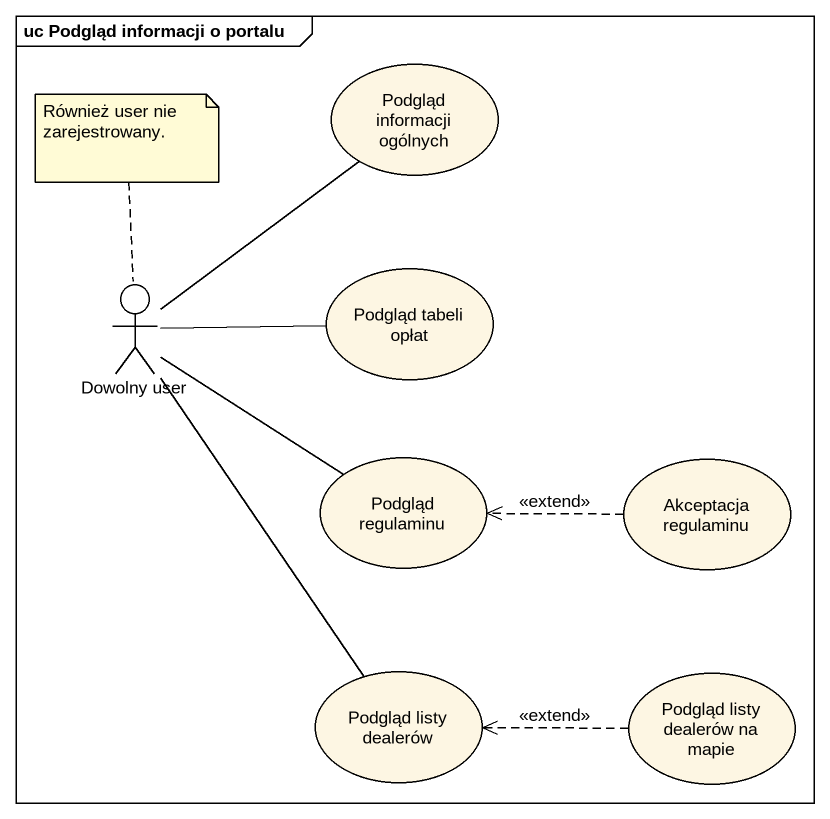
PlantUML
@startuml
mainframe uc Podgląd informacji o portalu
usecase "Podgląd informacji ogólnych" as Podgląd_informacji_ogólnych
actor "Dowolny user" as Dowolny_user
usecase "Podgląd tabeli opłat" as Podgląd_tabeli_opłat
usecase "Podgląd regulaminu" as Podgląd_regulaminu
usecase "Akceptacja regulaminu" as Akceptacja_regulaminu
usecase "Podgląd listy dealerów" as Podgląd_listy_dealerów
usecase "Podgląd listy dealerów na mapie" as Podgląd_listy_dealerów_na
Dowolny_user -up- Podgląd_informacji_ogólnych
Dowolny_user -right- Podgląd_tabeli_opłat
Dowolny_user -right- Podgląd_regulaminu
Dowolny_user -- Podgląd_listy_dealerów
Akceptacja_regulaminu .left.> Podgląd_regulaminu : <<extend>>
Podgląd_listy_dealerów_na .left.> Podgląd_listy_dealerów : <<extend>>
note top of Dowolny_user : Również user nie zarejestrowany.
@enduml
